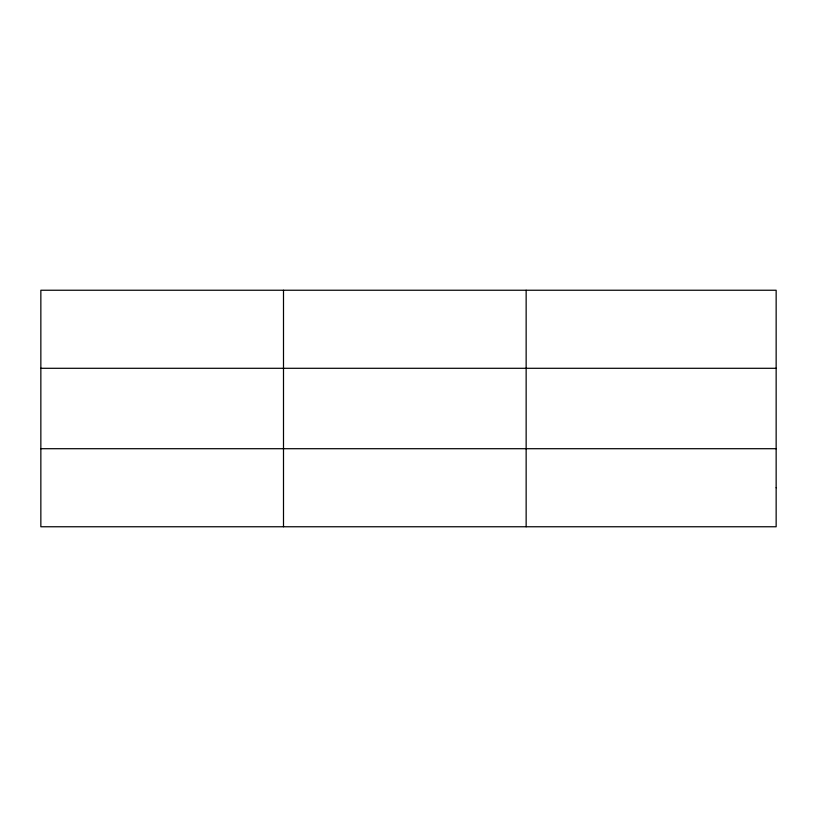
<?xml version="1.0" encoding="UTF-8"?>
<svg xmlns="http://www.w3.org/2000/svg" width="817" height="817" viewBox="0 0 817 817"><rect width="100%" height="100%" fill="white"/><g stroke="black" fill="none" stroke-linecap="round" stroke-linejoin="round"><path stroke-width="1.23" d="M283.499 526.761L283.499 290.239M526.148 526.761L526.148 290.239M40.85 368.293L776.15 368.293M40.85 448.707L776.15 448.707M776.15 487.729L776.15 526.761L40.85 526.761L40.85 290.239L776.15 290.239L776.15 487.729"/></g></svg>
